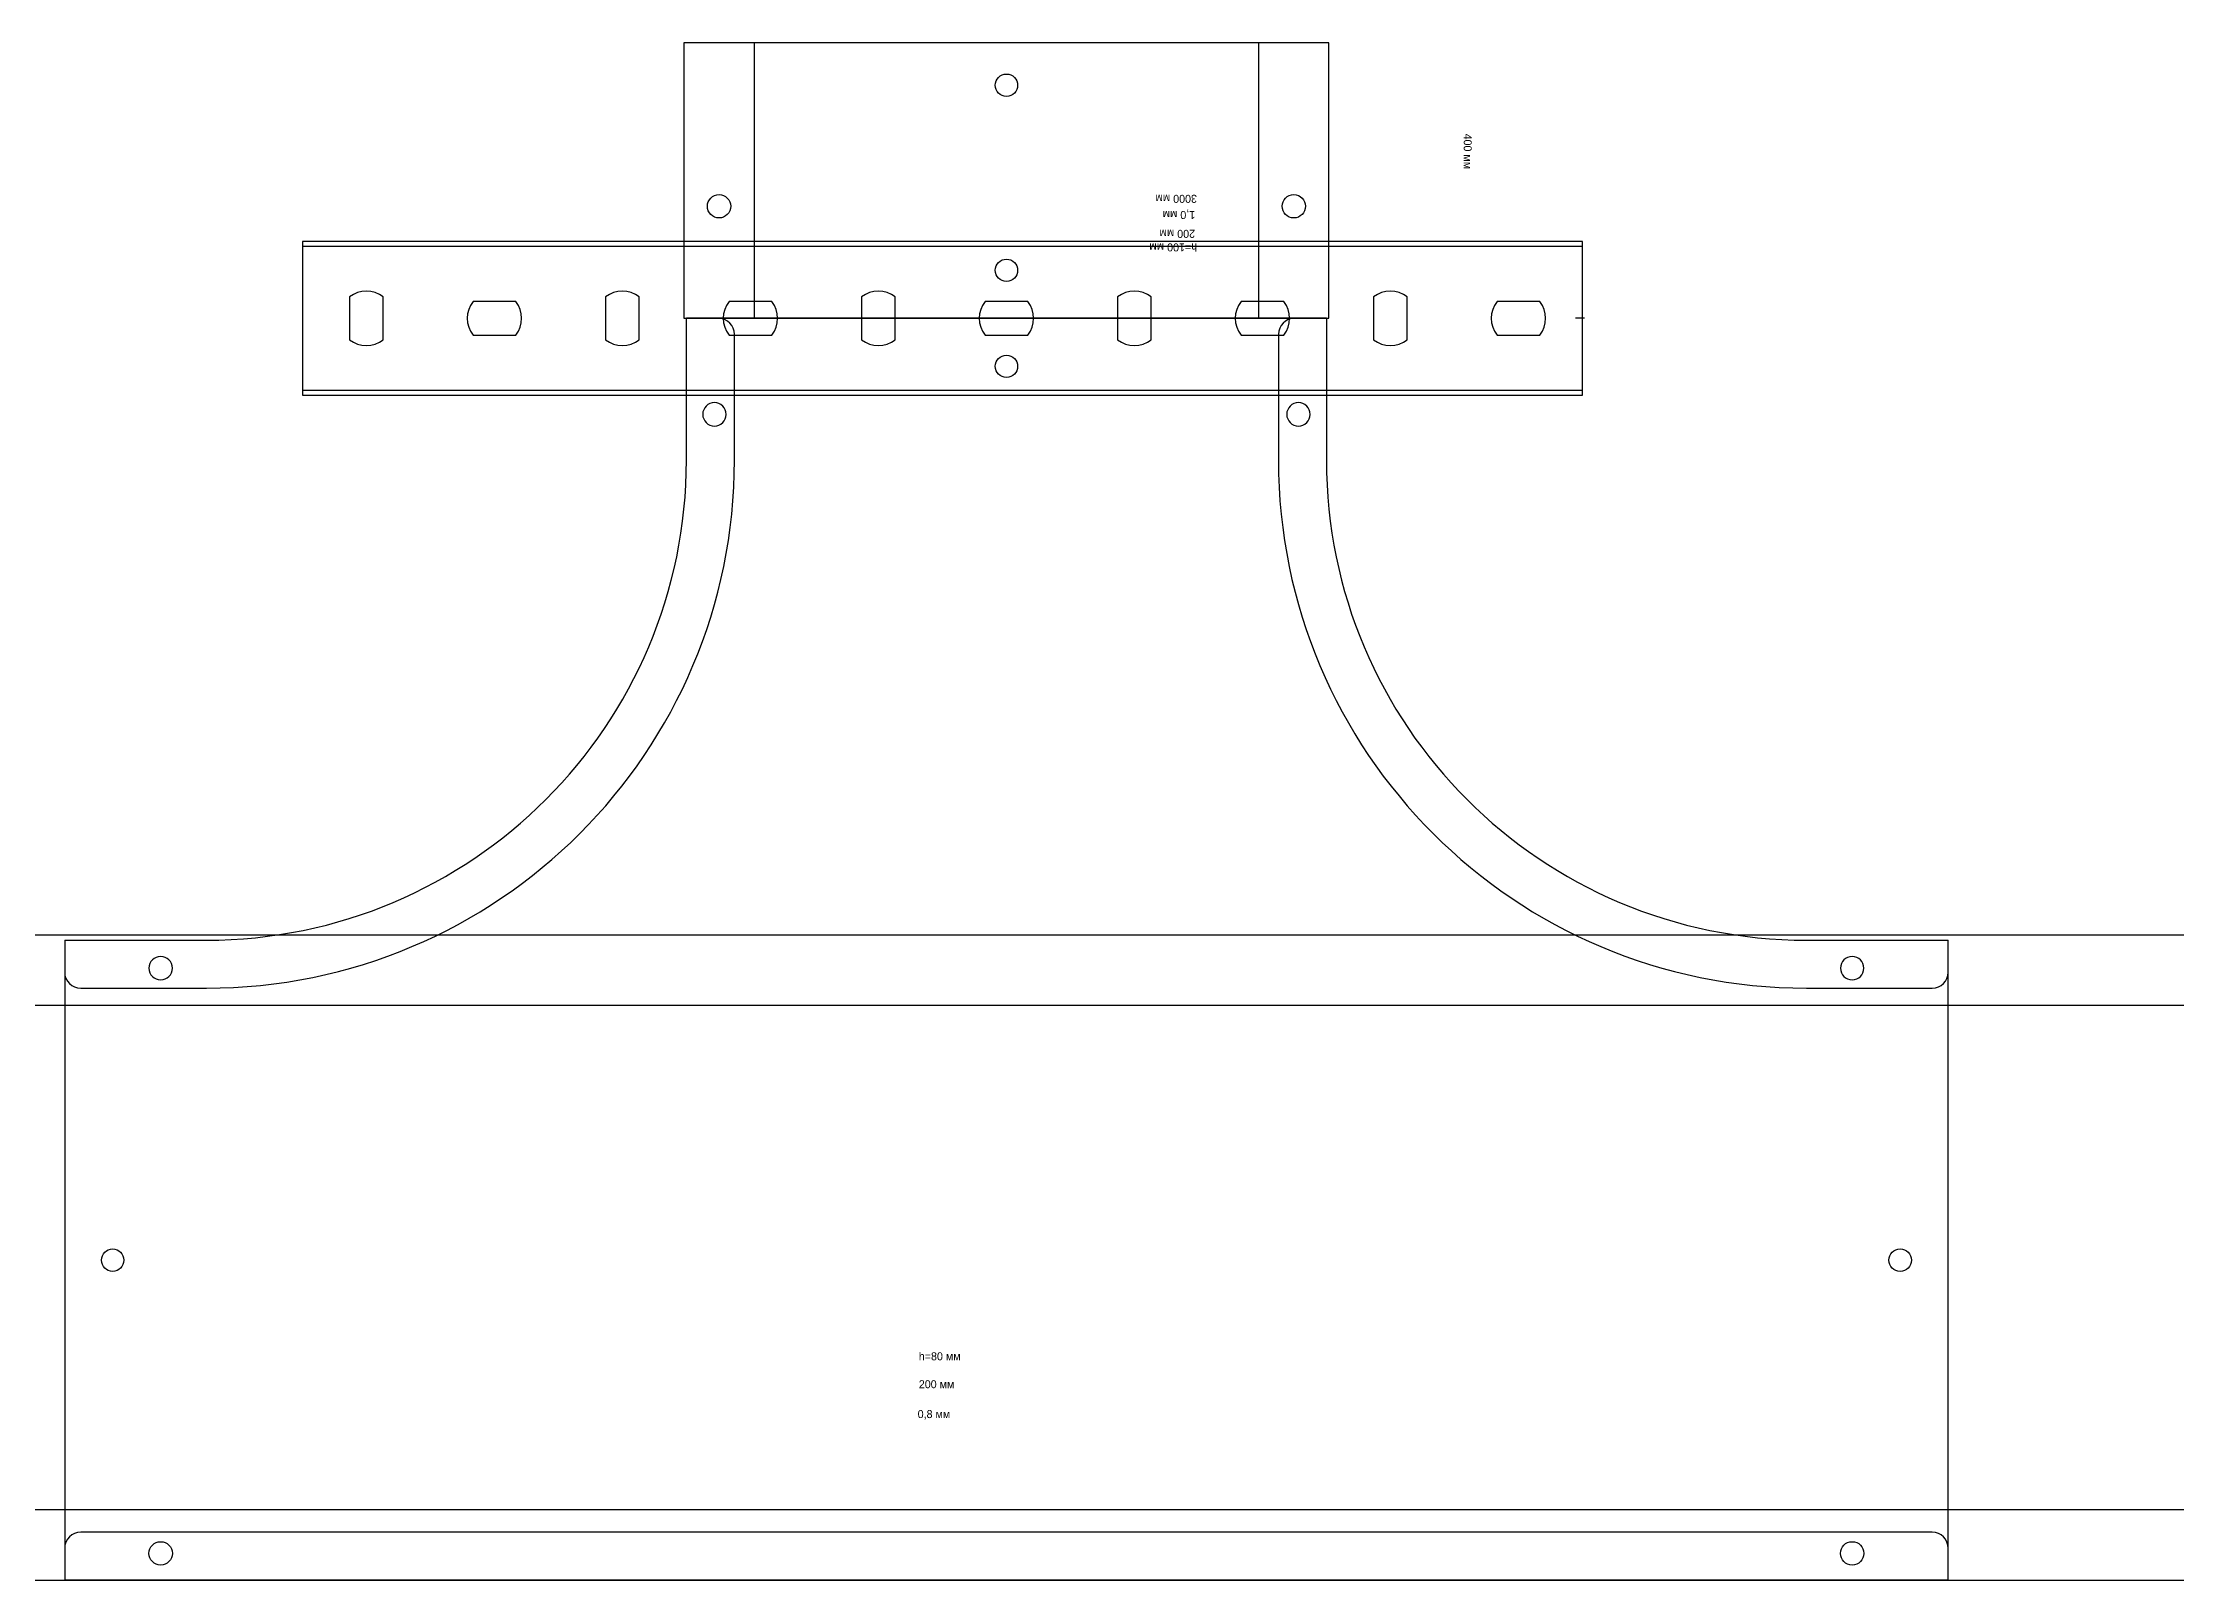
# Model space of a CAD drawing. Header units: millimetres. Extents: x -42533 to 645315, y 3457 to 82611.
# Drawn here: x 63253 to 63920, y 44141 to 44621 of the extents above; entities that cross this region are included whole.
import ezdxf
from ezdxf.enums import TextEntityAlignment as Align

# ---------------------------------------------------------------- set-up
doc = ezdxf.new("R2018")
doc.units = ezdxf.units.MM
doc.layers.add('ЭОМ_Лотки авар.', color=1, linetype='Continuous')
doc.layers.add('ЭОМ_Лотки рабочие', color=5, linetype='Continuous')
doc.styles.get("Standard").update_dxf_attribs({"font": 'arial.ttf'})

# ---------------------------------------------------------------- blocks, each defined once
blk = doc.blocks.new('*U39')
at = {"color": 0, "linetype": 'Continuous', "lineweight": 25}
for p, q in [((-78.76, -46398.7), (-78.8, 0)), ((78.84, -46398.7), (78.8, 0))]:
    blk.add_line(p, q, dxfattribs=at)
blk.add_lwpolyline([(100.84, -46398.7), (100.8, 0), (-100.8, 0), (-100.76, -46398.7)], close=True, dxfattribs=at)
at = {"color": 0, "flags": 9}
for tag, p in [('АРТИКУЛ', (-59.7, -11.85)), ('НАИМЕНОВАНИЕ', (-59.12, -7.02)), ('ПРИМЕЧАНИЕ', (-58.82, -17.26))]:
    blk.add_attdef(tag, text='', height=2.5, dxfattribs=at).set_placement(p, align=Align.TOP_LEFT)
at = {"color": 0, "lineweight": 30, "flags": 104}
for tag, p in [('ВЫСОТА', (-59.61, -20.92)), ('ШИРИНА', (-58.94, -25.15)), ('ТОЛЩИНА', (-58.99, -31.04)), ('ДЛИНА', (-59.54, -36.09))]:
    blk.add_attdef(tag, text='', height=2.5, dxfattribs=at).set_placement(p, align=Align.TOP_LEFT)
blk = doc.blocks.new('*U43')
at = {"color": 0, "linetype": 'ByBlock', "lineweight": -2}
for p, q in [((-100, 250), (-100, 294.3)), ((100, 294.3), (-100, 294.3)), ((100, 294.3), (100, 250)), ((-85, 250), (-85, 289.3)), ((85, 289.3), (85, 250)), ((-294.3, 100), (-250, 100)), ((-294.3, 100), (-294.3, -100)), ((250, 100), (294.3, 100)), ((294.3, -100), (294.3, 100)), ((-289.3, 85), (-250, 85)), ((250, 85), (289.3, 85)), ((289.3, -85), (-289.3, -85)), ((294.3, -100), (-294.3, -100))]:
    blk.add_line(p, q, dxfattribs=at)
for centre, radius in [((0, 279.3), 3.5), ((-279.3, 0), 3.5), ((279.3, 0), 3.5), ((-264.3, -91.6), 3.65), ((264.3, -91.6), 3.65)]:
    blk.add_circle(centre, radius, dxfattribs=at)
for centre, radius, start, end in [((-90, 289.3), 5, 0, 90), ((90, 289.3), 5, 90, 180), ((-91.25, 264.3), 3.65, 0, 180), ((91.25, 264.3), 3.65, 90, 180), ((91.25, 264.3), 3.65, 180, 90), ((-91.25, 264.3), 3.65, 180, 0), ((-250, 250), 150, 270, 0), ((-250, 250), 165, 270, 0), ((250, 250), 165, 180, 270), ((250, 250), 150, 180, 270), ((-264.3, 91.25), 3.65, 270, 180), ((264.3, 91.25), 3.65, 90, 270), ((264.3, 91.25), 3.65, 270, 90), ((-289.3, 90), 5, 180, 270), ((-264.3, 91.25), 3.65, 180, 270), ((289.3, 90), 5, 270, 0), ((-289.3, -90), 5, 90, 180), ((289.3, -90), 5, 0, 90)]:
    blk.add_arc(centre, radius, start, end, dxfattribs=at)
at = {"color": 0, "linetype": 'ByBlock', "lineweight": -2, "flags": 9}
for tag, p in [('НАИМЕНОВАНИЕ', (-28.08, -14.69)), ('АРТИКУЛ', (-27.92, -18.72)), ('ПРИМЕЧАНИЕ', (-27.44, -22.91))]:
    blk.add_attdef(tag, p, '', height=2.5, dxfattribs=at)
at = {"color": 0, "linetype": 'ByBlock', "lineweight": -2, "flags": 104}
for tag, p in [('ВЫСОТА', (-27.38, -28.78)), ('ШИРИНА', (-27.38, -37.51)), ('ТОЛЩИНА', (-27.74, -46.84))]:
    blk.add_attdef(tag, text='', height=2.5, dxfattribs=at).set_placement(p, align=Align.TOP_LEFT)
blk = doc.blocks.new('*U305')
at = {"color": 0, "linetype": 'Continuous', "lineweight": 25}
for p, q in [((-78.8, -86.13), (-78.8, 0)), ((78.8, -86.13), (78.8, 0))]:
    blk.add_line(p, q, dxfattribs=at)
blk.add_lwpolyline([(100.8, -86.13), (100.8, 0), (-100.8, 0), (-100.8, -86.13)], close=True, dxfattribs=at)
at = {"color": 0, "linetype": 'ByBlock', "lineweight": -2}
for centre in [(0, -15), (0, -72.82)]:
    blk.add_circle(centre, 3.5, dxfattribs=at)
at = {"color": 0, "linetype": 'Continuous', "lineweight": 25}
for centre, radius in [((0, -15), 3.5), ((-89.8, -35), 3.65), ((89.8, -35), 3.65)]:
    blk.add_circle(centre, radius, dxfattribs=at)
at = {"color": 0, "flags": 9}
for tag, p in [('АРТИКУЛ', (-59.7, -11.85)), ('НАИМЕНОВАНИЕ', (-59.12, -7.02)), ('ПРИМЕЧАНИЕ', (-58.82, -17.26))]:
    blk.add_attdef(tag, text='', height=2.5, dxfattribs=at).set_placement(p, align=Align.TOP_LEFT)
at = {"color": 0, "lineweight": 30, "flags": 104}
for tag, p in [('ВЫСОТА', (-59.61, -20.92)), ('ШИРИНА', (-58.94, -25.15)), ('ТОЛЩИНА', (-58.99, -31.04)), ('ДЛИНА', (-59.54, -36.09))]:
    blk.add_attdef(tag, text='', height=2.5, dxfattribs=at).set_placement(p, align=Align.TOP_LEFT)
blk = doc.blocks.new('*U175')
at = {"color": 0, "linetype": 'ByBlock', "lineweight": -2}
for points in [[(24, -400), (24, 0), (-24, 0), (-24, -400)], [(-22.5, -400), (-22.5, 0)], [(22.5, -400), (22.5, 0)], [(-24, -400), (24, -400)]]:
    blk.add_lwpolyline(points, dxfattribs=at)
at = {"color": 254, "transparency": 33554483}
blk.add_lwpolyline([(0, 0.66), (0, -2.16)], dxfattribs=at)
at = {"color": 0, "linetype": 'ByBlock', "lineweight": -2}
for points in [[(-5.25, -13.32), (-5.25, -26.68, 0.345739), (5.25, -26.68), (5.25, -13.32, 0.345739)], [(-6.68, -54.75, 0.345739), (-6.68, -65.25), (6.68, -65.25, 0.345739), (6.68, -54.75)], [(-5.25, -93.32), (-5.25, -106.68, 0.345739), (5.25, -106.68), (5.25, -93.32, 0.345739)], [(-6.68, -134.75, 0.345739), (-6.68, -145.25), (6.68, -145.25, 0.345739), (6.68, -134.75)], [(-5.25, -173.32), (-5.25, -186.68, 0.345739), (5.25, -186.68), (5.25, -173.32, 0.345739)], [(-6.68, -214.75, 0.345739), (-6.68, -225.25), (6.68, -225.25, 0.345739), (6.68, -214.75)], [(-5.25, -253.32), (-5.25, -266.68, 0.345739), (5.25, -266.68), (5.25, -253.32, 0.345739)], [(-6.68, -294.75, 0.345739), (-6.68, -305.25), (6.68, -305.25, 0.345739), (6.68, -294.75)], [(-5.25, -333.32), (-5.25, -346.68, 0.345739), (5.25, -346.68), (5.25, -333.32, 0.345739)], [(-6.68, -374.75, 0.345739), (-6.68, -385.25), (6.68, -385.25, 0.345739), (6.68, -374.75)]]:
    blk.add_lwpolyline(points, format="xyb", close=True, dxfattribs=at)
at = {"flags": 9}
for tag, p in [('НАИМЕНОВАНИЕ', (-58.16, -19.4)), ('АРТИКУЛ', (-58.87, -24.46)), ('ПРИМЕЧАНИЕ', (-58.33, -30.8))]:
    blk.add_attdef(tag, p, '', height=2.5, dxfattribs=at)
at = {"lineweight": 30, "flags": 104}
blk.add_attdef('ДЛИНА', text='', height=2.5, dxfattribs=at).set_placement((-57.72, -34.59), align=Align.TOP_LEFT)

msp = doc.modelspace()

# ---------------------------------------------------------------- block references
at = {"layer": 'ЭОМ_Лотки авар.', "color": 1}
ref = msp.add_blockref('*U305', (63554.24, 44535.08), dxfattribs=dict(at, rotation=180))
lines = msp.add_mtext('3000 мм', dxfattribs={"layer": '0', "color": 0, "insert": (63613.78, 44571.17), "char_height": 2.5, "attachment_point": 1, "rotation": 180})
ref.add_attrib('ДЛИНА', '', (63613.78, 44571.17)).embed_mtext(lines)
lines = msp.add_mtext('1,0 мм', dxfattribs={"layer": '0', "color": 0, "insert": (63613.23, 44566.12), "char_height": 2.5, "attachment_point": 1, "rotation": 180})
ref.add_attrib('ТОЛЩИНА', '', (63613.23, 44566.12)).embed_mtext(lines)
lines = msp.add_mtext('h=100 мм', dxfattribs={"layer": '0', "color": 0, "insert": (63613.84, 44556), "char_height": 2.5, "attachment_point": 1, "rotation": 180})
ref.add_attrib('ВЫСОТА', '', (63613.84, 44556)).embed_mtext(lines)
lines = msp.add_mtext('200 мм', dxfattribs={"layer": '0', "color": 0, "insert": (63613.18, 44560.23), "char_height": 2.5, "attachment_point": 1, "rotation": 180})
ref.add_attrib('ШИРИНА', '', (63613.18, 44560.23)).embed_mtext(lines)
ref = msp.add_blockref('*U43', (63554.24, 44240.78), dxfattribs=at)
lines = msp.add_mtext('h=80 мм', dxfattribs={"layer": '0', "color": 0, "linetype": 'ByBlock', "lineweight": -2, "insert": (63526.86, 44212), "char_height": 2.5, "attachment_point": 1})
ref.add_attrib('ВЫСОТА', '', (63526.86, 44212), dxfattribs={"flags": 64}).embed_mtext(lines)
lines = msp.add_mtext('200 мм', dxfattribs={"layer": '0', "color": 0, "linetype": 'ByBlock', "lineweight": -2, "insert": (63526.86, 44203.27), "char_height": 2.5, "attachment_point": 1})
ref.add_attrib('ШИРИНА', '', (63526.86, 44203.27), dxfattribs={"flags": 64}).embed_mtext(lines)
lines = msp.add_mtext('0,8 мм', dxfattribs={"layer": '0', "color": 0, "linetype": 'ByBlock', "lineweight": -2, "insert": (63526.5, 44193.95), "char_height": 2.5, "attachment_point": 1})
ref.add_attrib('ТОЛЩИНА', '', (63526.5, 44193.95), dxfattribs={"flags": 64}).embed_mtext(lines)
at = {"layer": 'ЭОМ_Лотки авар.', "color": 1, "rotation": 90}
msp.add_blockref('*U39', (27902.44, 44241.55), dxfattribs=at)
at = {"layer": 'ЭОМ_Лотки рабочие'}
ref = msp.add_blockref('*U175', (63734.24, 44535.08), dxfattribs=dict(at, rotation=269.9999999999999))
lines = msp.add_mtext('400 мм', dxfattribs={"layer": '0', "insert": (63699.64, 44592.8), "char_height": 2.5, "attachment_point": 1, "rotation": 270})
ref.add_attrib('ДЛИНА', '', (63699.64, 44592.8), dxfattribs={"flags": 32}).embed_mtext(lines)

doc.saveas('drawing.dxf')
